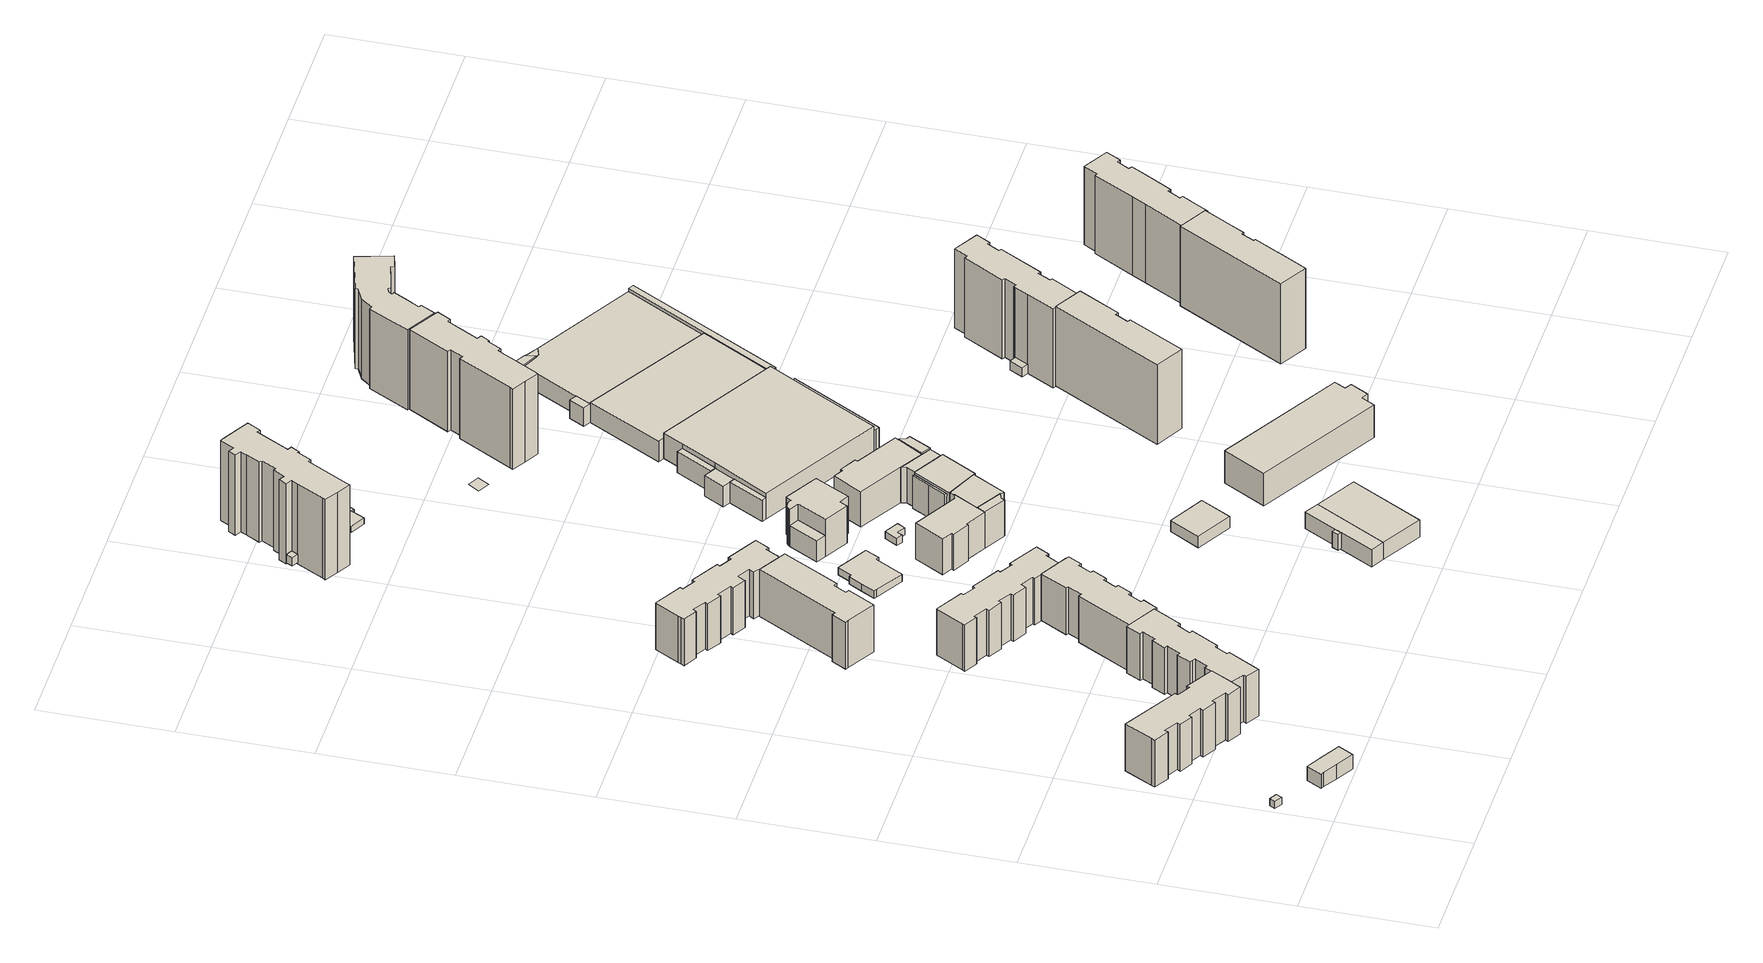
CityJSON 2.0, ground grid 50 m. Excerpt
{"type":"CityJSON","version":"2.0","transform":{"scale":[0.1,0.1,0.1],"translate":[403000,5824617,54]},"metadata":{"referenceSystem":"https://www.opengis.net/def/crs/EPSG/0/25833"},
"CityObjects":{
"building1":{"type":"Building","attributes":{"Gemeindeschluessel":"11000010","BezugspunktDach":"2200","function":"51009_1610","measuredHeight":3.12,"storeysAboveGround":0},"address":[{"country":"Germany","locality":"Berlin"}],"geometry":[{"type":"Solid","lod":"1","boundaries":[[[[0,1,2,3]],[[4,5,6,7]],[[4,7,3,2]],[[5,4,2,1]],[[6,5,1,0]],[[7,6,0,3]]]]}]},
"building2":{"type":"Building","attributes":{"Gemeindeschluessel":"11000010","BezugspunktDach":"2200","function":"31001_3212","measuredHeight":7.74,"storeysAboveGround":1},"address":[{"country":"Germany","locality":"Berlin","thoroughfareNumber":"50","thoroughfareName":"Wittenberger Straße"}],"geometry":[{"type":"Solid","lod":"1","boundaries":[[[[8,9,10,11,12,13,14,15]],[[16,17,18,19,20,21,22,23]],[[16,23,15,14]],[[17,16,14,13]],[[18,17,13,12]],[[19,18,12,11]],[[20,19,11,10]],[[21,20,10,9]],[[22,21,9,8]],[[23,22,8,15]]]]}]},
"building3":{"type":"Building","attributes":{"Gemeindeschluessel":"11000010","BezugspunktDach":"2200","function":"31001_1010","measuredHeight":20.19,"storeysAboveGround":6},"address":[{"country":"Germany","locality":"Berlin","thoroughfareNumber":"49, 51, 53","thoroughfareName":"Wittenberger Straße"}],"geometry":[{"type":"Solid","lod":"1","boundaries":[[[[24,25,26,27,28,29,30,31,32,33,34,35,36,37,38,39,40,41,42,43,44,45,46]],[[47,48,49,50,51,52,53,54,55,56,57,58,59,60,61,62,63,64,65,66,67,68,69]],[[47,69,46,45]],[[48,47,45,44]],[[49,48,44,43]],[[50,49,43,42]],[[51,50,42,41]],[[52,51,41,40]],[[53,52,40,39]],[[54,53,39,38]],[[55,54,38,37]],[[56,55,37,36]],[[57,56,36,35]],[[58,57,35,34]],[[59,58,34,33]],[[60,59,33,32]],[[61,60,32,31]],[[62,61,31,30]],[[63,62,30,29]],[[64,63,29,28]],[[65,64,28,27]],[[66,65,27,26]],[[67,66,26,25]],[[68,67,25,24]],[[69,68,24,46]]]]}]},
"building4":{"type":"Building","attributes":{"Gemeindeschluessel":"11000010","BezugspunktDach":"2200","function":"31001_1010","measuredHeight":20.22,"storeysAboveGround":6},"address":[{"country":"Germany","locality":"Berlin","thoroughfareNumber":"55, 57, 59","thoroughfareName":"Wittenberger Straße"}],"geometry":[{"type":"Solid","lod":"1","boundaries":[[[[70,71,72,73,74,75,76,77,78,79,80,81,82,83,84,85,86,87,88,89,90,91,92,93,94,95,96,97,98,99]],[[100,101,102,103,104,105,106,107,108,109,110,111,112,113,114,115,116,117,118,119,120,121,122,123,124,125,126,127,128,129]],[[100,129,99,98]],[[101,100,98,97]],[[102,101,97,96]],[[103,102,96,95]],[[104,103,95,94]],[[105,104,94,93]],[[106,105,93,92]],[[107,106,92,91]],[[108,107,91,90]],[[109,108,90,89]],[[110,109,89,88]],[[111,110,88,87]],[[112,111,87,86]],[[113,112,86,85]],[[114,113,85,84]],[[115,114,84,83]],[[116,115,83,82]],[[117,116,82,81]],[[118,117,81,80]],[[119,118,80,79]],[[120,119,79,78]],[[121,120,78,77]],[[122,121,77,76]],[[123,122,76,75]],[[124,123,75,74]],[[125,124,74,73]],[[126,125,73,72]],[[127,126,72,71]],[[128,127,71,70]],[[129,128,70,99]]]]}]},
"building5":{"type":"Building","attributes":{"Gemeindeschluessel":"11000010","BezugspunktDach":"2200","function":"31001_1010","measuredHeight":20.12,"storeysAboveGround":6},"address":[{"country":"Germany","locality":"Berlin","thoroughfareNumber":"61, 63, 65","thoroughfareName":"Wittenberger Straße"}],"geometry":[{"type":"Solid","lod":"1","boundaries":[[[[130,131,132,133,134,135,136,137,138,139,140,141,142,143,144,145,146,147,148,149,150,151,152]],[[153,154,155,156,157,158,159,160,161,162,163,164,165,166,167,168,169,170,171,172,173,174,175]],[[153,175,152,151]],[[154,153,151,150]],[[155,154,150,149]],[[156,155,149,148]],[[157,156,148,147]],[[158,157,147,146]],[[159,158,146,145]],[[160,159,145,144]],[[161,160,144,143]],[[162,161,143,142]],[[163,162,142,141]],[[164,163,141,140]],[[165,164,140,139]],[[166,165,139,138]],[[167,166,138,137]],[[168,167,137,136]],[[169,168,136,135]],[[170,169,135,134]],[[171,170,134,133]],[[172,171,133,132]],[[173,172,132,131]],[[174,173,131,130]],[[175,174,130,152]]]]}]},
"building6":{"type":"Building","attributes":{"Gemeindeschluessel":"11000010","BezugspunktDach":"2200","function":"31001_1010","measuredHeight":20,"storeysAboveGround":6},"address":[{"country":"Germany","locality":"Berlin","thoroughfareNumber":"67, 69, 71","thoroughfareName":"Wittenberger Straße"}],"geometry":[{"type":"Solid","lod":"1","boundaries":[[[[176,177,178,179,180,181,182,183,184,185,186,187,188,189,190,191,192,193,194,195,196,197,198,199,200,201,202,203,204,205]],[[206,207,208,209,210,211,212,213,214,215,216,217,218,219,220,221,222,223,224,225,226,227,228,229,230,231,232,233,234,235]],[[206,235,205,204]],[[207,206,204,203]],[[208,207,203,202]],[[209,208,202,201]],[[210,209,201,200]],[[211,210,200,199]],[[212,211,199,198]],[[213,212,198,197]],[[214,213,197,196]],[[215,214,196,195]],[[216,215,195,194]],[[217,216,194,193]],[[218,217,193,192]],[[219,218,192,191]],[[220,219,191,190]],[[221,220,190,189]],[[222,221,189,188]],[[223,222,188,187]],[[224,223,187,186]],[[225,224,186,185]],[[226,225,185,184]],[[227,226,184,183]],[[228,227,183,182]],[[229,228,182,181]],[[230,229,181,180]],[[231,230,180,179]],[[232,231,179,178]],[[233,232,178,177]],[[234,233,177,176]],[[235,234,176,205]]]]}]},
"building7":{"type":"Building","attributes":{"Gemeindeschluessel":"11000010","BezugspunktDach":"2200","function":"31001_1010","measuredHeight":20.28,"storeysAboveGround":6},"address":[{"country":"Germany","locality":"Berlin","thoroughfareNumber":"73, 75, 77","thoroughfareName":"Wittenberger Straße"}],"geometry":[{"type":"Solid","lod":"1","boundaries":[[[[236,237,238,239,240,241,242,243,244,245,246,247]],[[248,249,250,251,252,253,254,255,256,257,258,259]],[[248,259,247,246]],[[249,248,246,245]],[[250,249,245,244]],[[251,250,244,243]],[[252,251,243,242]],[[253,252,242,241]],[[254,253,241,240]],[[255,254,240,239]],[[256,255,239,238]],[[257,256,238,237]],[[258,257,237,236]],[[259,258,236,247]]]]}]},
"building8":{"type":"Building","attributes":{"Gemeindeschluessel":"11000010","BezugspunktDach":"2200","function":"31001_1010","measuredHeight":20.26,"storeysAboveGround":6},"address":[{"country":"Germany","locality":"Berlin","thoroughfareNumber":"20, 22, 24","thoroughfareName":"Niemegker Straße"}],"geometry":[{"type":"Solid","lod":"1","boundaries":[[[[260,261,262,263,264,265,266,267,268,269,270,271,272,273,274,275,276,277,278,279,280,281,282,283,284,285,286,287,288,289,290]],[[291,292,293,294,295,296,297,298,299,300,301,302,303,304,305,306,307,308,309,310,311,312,313,314,315,316,317,318,319,320,321]],[[291,321,290,289]],[[292,291,289,288]],[[293,292,288,287]],[[294,293,287,286]],[[295,294,286,285]],[[296,295,285,284]],[[297,296,284,283]],[[298,297,283,282]],[[299,298,282,281]],[[300,299,281,280]],[[301,300,280,279]],[[302,301,279,278]],[[303,302,278,277]],[[304,303,277,276]],[[305,304,276,275]],[[306,305,275,274]],[[307,306,274,273]],[[308,307,273,272]],[[309,308,272,271]],[[310,309,271,270]],[[311,310,270,269]],[[312,311,269,268]],[[313,312,268,267]],[[314,313,267,266]],[[315,314,266,265]],[[316,315,265,264]],[[317,316,264,263]],[[318,317,263,262]],[[319,318,262,261]],[[320,319,261,260]],[[321,320,260,290]]]]}]},
"building9":{"type":"Building","attributes":{"Gemeindeschluessel":"11000010","BezugspunktDach":"2200","function":"31001_2010","measuredHeight":3.17,"storeysAboveGround":2},"address":[{"country":"Germany","locality":"Berlin","thoroughfareNumber":"76","thoroughfareName":"Wittenberger Straße"}],"geometry":[{"type":"Solid","lod":"1","boundaries":[[[[322,323,324,325,326,327,328,329,330,331,332]],[[333,334,335,336,337,338,339,340,341,342,343]],[[333,343,332,331]],[[334,333,331,330]],[[335,334,330,329]],[[336,335,329,328]],[[337,336,328,327]],[[338,337,327,326]],[[339,338,326,325]],[[340,339,325,324]],[[341,340,324,323]],[[342,341,323,322]],[[343,342,322,332]]]]}]},
"building10":{"type":"Building","attributes":{"Gemeindeschluessel":"11000010","BezugspunktDach":"2200","function":"51009_1610","measuredHeight":3.52,"storeysAboveGround":0},"address":[{"country":"Germany","locality":"Berlin"}],"geometry":[{"type":"Solid","lod":"1","boundaries":[[[[344,345,346,347]],[[348,349,350,351]],[[348,351,347,346]],[[349,348,346,345]],[[350,349,345,344]],[[351,350,344,347]]]]}]},
"building11":{"type":"Building","attributes":{"Gemeindeschluessel":"11000010","function":"31001_3211"},"address":[{"country":"Germany","locality":"Berlin","thoroughfareNumber":"28A","thoroughfareName":"Borkheider Straße"}],"children":["building11-1","building11-2","building11-3"]},
"building11-1":{"type":"BuildingPart","attributes":{"BezugspunktDach":"2200","measuredHeight":7.27,"storeysAboveGround":2},"parents":["building11"],"geometry":[{"type":"MultiSurface","lod":"1","boundaries":[[[352,353,354,355,356,357]],[[358,359,360,361,362,363]],[[358,363,357,356]],[[359,358,364,365,366,355,356,355]],[[360,359,355,354]],[[361,360,354,353]],[[363,362,352,357]],[[356,355,366,365,364]],[[362,361,353,352]]]}]},
"building11-2":{"type":"BuildingPart","attributes":{"BezugspunktDach":"2200","measuredHeight":7.34,"storeysAboveGround":2},"parents":["building11"],"geometry":[{"type":"Solid","lod":"1","boundaries":[[[[367,368,353,352]],[[361,369,370,362]],[[361,362,361,353]],[[369,361,353,368]],[[370,369,368,367]],[[362,370,367,352]],[[352,353,361,362]]]]}]},
"building11-3":{"type":"BuildingPart","attributes":{"BezugspunktDach":"2200","measuredHeight":6.87,"storeysAboveGround":2},"parents":["building11"],"geometry":[{"type":"MultiSurface","lod":"1","boundaries":[[[356,355,371,372]],[[373,366,365,374]],[[373,374,372,371]],[[366,373,371,355]],[[374,365,356,372]],[[365,366,375,355,356,376]]]}]},
"building12":{"type":"Building","attributes":{"Gemeindeschluessel":"11000010","BezugspunktDach":"2200","function":"51009_1610","measuredHeight":3.12,"storeysAboveGround":0},"address":[{"country":"Germany","locality":"Berlin"}],"geometry":[{"type":"Solid","lod":"1","boundaries":[[[[377,378,379,380,381,382]],[[383,384,385,386,387,388]],[[383,388,382,381]],[[384,383,381,380]],[[385,384,380,379]],[[386,385,379,378]],[[387,386,378,377]],[[388,387,377,382]]]]}]},
"building13":{"type":"Building","attributes":{"Gemeindeschluessel":"11000010","BezugspunktDach":"2200","function":"31001_1010","measuredHeight":34.59,"storeysAboveGround":11},"address":[{"country":"Germany","locality":"Berlin","thoroughfareNumber":"24, 26","thoroughfareName":"Wörlitzer Straße"}],"geometry":[{"type":"Solid","lod":"1","boundaries":[[[[389,390,391,392,393,394,395,396,397,398,399,400,401,402,403,404,405,406,407,408,409,410,411,412,413,414,415,416,417,418,419]],[[420,421,422,423,424,425,426,427,428,429,430,431,432,433,434,435,436,437,438,439,440,441,442,443,444,445,446,447,448,449,450]],[[420,450,419,418]],[[421,420,418,417]],[[422,421,417,416]],[[423,422,416,415]],[[424,423,415,414]],[[425,424,414,413]],[[426,425,413,412]],[[427,426,412,411]],[[428,427,411,410]],[[429,428,410,409]],[[430,429,409,408]],[[431,430,408,407]],[[432,431,407,406]],[[433,432,406,405]],[[434,433,405,404]],[[435,434,404,403]],[[436,435,403,402]],[[437,436,402,401]],[[438,437,401,400]],[[439,438,400,399]],[[440,439,399,398]],[[441,440,398,397]],[[442,441,397,396]],[[443,442,396,395]],[[444,443,395,394]],[[445,444,394,393]],[[446,445,393,392]],[[447,446,392,391]],[[448,447,391,390]],[[449,448,390,389]],[[450,449,389,419]]]]}]},
"building14":{"type":"Building","attributes":{"Gemeindeschluessel":"11000010","BezugspunktDach":"2200","function":"31001_2523","measuredHeight":4.92,"storeysAboveGround":1},"address":[{"country":"Germany","locality":"Berlin","thoroughfareNumber":"24","thoroughfareName":"Borkheider Straße"}],"geometry":[{"type":"Solid","lod":"1","boundaries":[[[[451,452,453,454]],[[455,456,457,458]],[[455,458,454,453]],[[456,455,453,452]],[[457,456,452,451]],[[458,457,451,454]]]]}]},
"building15":{"type":"Building","attributes":{"name":"Jug.-Club","Gemeindeschluessel":"11000010","function":"31001_3061"},"address":[{"country":"Germany","locality":"Berlin","thoroughfareNumber":"78","thoroughfareName":"Wittenberger Straße"}],"children":["building15-1","building15-2"]},
"building15-1":{"type":"BuildingPart","attributes":{"BezugspunktDach":"2200","measuredHeight":15.96,"storeysAboveGround":4},"parents":["building15"],"geometry":[{"type":"MultiSurface","lod":"1","boundaries":[[[459,460,461,462,463,464,465,466,467,468,469,470,471,472,473,474,475,476,477]],[[478,479,480,481,482,483,484,485,486,487,488,489,490,491,492,493,494,495,496]],[[497,498,499,496,477,476]],[[479,500,498,478,476,475]],[[480,479,475,474]],[[481,480,474,473]],[[482,481,473,472]],[[483,482,472,471]],[[484,483,471,470]],[[485,484,470,469]],[[486,485,469,468]],[[487,486,468,467]],[[488,487,467,466]],[[489,488,466,465]],[[490,489,465,464]],[[491,490,464,463]],[[492,491,463,462]],[[493,492,462,461]],[[494,493,461,460]],[[495,494,460,459]],[[496,495,459,477]],[[478,496,499,498,497]],[[478,498,500,479]]]}]},
"building15-2":{"type":"BuildingPart","attributes":{"BezugspunktDach":"2200","measuredHeight":9.1,"storeysAboveGround":4},"parents":["building15"],"geometry":[{"type":"Solid","lod":"1","boundaries":[[[[499,498,500,501]],[[479,478,496,502]],[[479,502,501,500]],[[479,500,479,478]],[[496,478,496,499]],[[502,496,499,501]],[[478,479,500,498]],[[498,499,496,478]]]]}]},
"building16":{"type":"Building","attributes":{"Gemeindeschluessel":"11000010","function":"31001_1010"},"address":[{"country":"Germany","locality":"Berlin","thoroughfareNumber":"66, 68, 70, 72, 74","thoroughfareName":"Wittenberger Straße"}],"children":["building16-1","building16-2","building16-3","building16-4","building16-5","building16-6","building16-7","building16-8"]},
"building16-1":{"type":"BuildingPart","attributes":{"BezugspunktDach":"2200","measuredHeight":15.26,"storeysAboveGround":5},"parents":["building16"],"geometry":[{"type":"Solid","lod":"1","boundaries":[[[[503,504,505,506,507,508,509,510,511,512]],[[513,514,515,516,517,518,519,520,521,522]],[[513,522,512,511]],[[514,513,511,510]],[[515,514,510,509]],[[516,515,509,508]],[[517,516,508,507]],[[518,517,507,506]],[[519,518,506,505]],[[521,503,504,503]],[[522,521,503,512]],[[520,519,505,504]],[[504,503,521,520]]]]}]},
"building16-2":{"type":"BuildingPart","attributes":{"BezugspunktDach":"2200","measuredHeight":15.74,"storeysAboveGround":5},"parents":["building16"],"geometry":[{"type":"MultiSurface","lod":"1","boundaries":[[[523,524,525,526,527]],[[519,528,529,530,520]],[[519,505,504,527,526]],[[528,519,526,525]],[[529,528,525,524]],[[530,529,524,523]],[[520,530,523,527],[520,504,531,530]],[[520,504,505,519]],[[504,520,530,531]]]}]},
"building16-3":{"type":"BuildingPart","attributes":{"BezugspunktDach":"2200","measuredHeight":15.56,"storeysAboveGround":5},"parents":["building16"],"geometry":[{"type":"MultiSurface","lod":"1","boundaries":[[[532,533,534,535,536,537,538,539,540]],[[541,542,543,544,545,546,547,548,549]],[[541,549,540,539]],[[542,541,539,538]],[[543,542,538,537]],[[550,551,537,552,553]],[[545,544,536,535]],[[546,545,535,534]],[[547,546,534,533]],[[548,547,533,532]],[[549,548,532,540]],[[543,551,550,553]],[[553,552,536,544]]]}]},
"building16-4":{"type":"BuildingPart","attributes":{"BezugspunktDach":"2200","measuredHeight":15.26,"storeysAboveGround":5},"parents":["building16"],"geometry":[{"type":"MultiSurface","lod":"1","boundaries":[[[554,555,556,557,551,550]],[[543,558,559,560,561,553]],[[558,543,551,557]],[[559,562,563,557,556]],[[560,559,556,555]],[[561,560,555,554]],[[543,553,550,551]],[[558,563,562,559]],[[553,561,554,550,564]]]}]},
"building16-5":{"type":"BuildingPart","attributes":{"BezugspunktDach":"2200","measuredHeight":15.65,"storeysAboveGround":5},"parents":["building16"],"geometry":[{"type":"MultiSurface","lod":"1","boundaries":[[[565,566,567,568,569]],[[553,561,570,571,544]],[[552,536,569,568]],[[561,554,550,568,567]],[[570,561,567,566]],[[571,570,566,565]],[[544,571,565,569]],[[550,553,544,536,552]],[[553,550,554,561]]]}]},
"building16-6":{"type":"BuildingPart","attributes":{"BezugspunktDach":"2200","measuredHeight":15.16,"storeysAboveGround":5},"parents":["building16"],"geometry":[{"type":"MultiSurface","lod":"1","boundaries":[[[562,572,573,574,575,563]],[[576,577,578,579,559,558]],[[580,581,582,583,558,563,575]],[[578,577,574,573]],[[579,578,573,572]],[[559,579,572,562]],[[576,584,581,580]],[[583,582,581,584]],[[577,576,575,574]],[[559,562,563,558]]]}]},
"building16-7":{"type":"BuildingPart","attributes":{"BezugspunktDach":"2200","measuredHeight":17.33,"storeysAboveGround":5},"parents":["building16"],"geometry":[{"type":"MultiSurface","lod":"1","boundaries":[[[582,581,580,585,586,587]],[[588,589,576,584,583,590]],[[588,590,587,586]],[[589,588,586,585]],[[576,589,585,580]],[[590,583,582,587]],[[584,576,591,580,581]],[[583,584,581,582]]]}]},
"building16-8":{"type":"BuildingPart","attributes":{"BezugspunktDach":"2200","measuredHeight":15.2,"storeysAboveGround":5},"parents":["building16"],"geometry":[{"type":"MultiSurface","lod":"1","boundaries":[[[592,531,503,593,594]],[[595,521,530,577,576]],[[595,576,594,593]],[[521,595,593,503]],[[577,530,531,592]],[[575,574,577,592,594]],[[503,504,520,521,596]],[[530,597,520,504,531]],[[576,577,574,575]]]}]},
"building17":{"type":"Building","attributes":{"Gemeindeschluessel":"11000010","BezugspunktDach":"2200","function":"31001_3062","measuredHeight":2.61,"storeysAboveGround":1},"address":[{"country":"Germany","locality":"Berlin","thoroughfareNumber":"24A","thoroughfareName":"Wörlitzer Straße"}],"geometry":[{"type":"Solid","lod":"1","boundaries":[[[[598,599,600,601,602,603]],[[604,605,606,607,608,609]],[[604,609,603,602]],[[605,604,602,601]],[[606,605,601,600]],[[607,606,600,599]],[[608,607,599,598]],[[609,608,598,603]]]]}]},
"building18":{"type":"Building","attributes":{"Gemeindeschluessel":"11000010","BezugspunktDach":"2200","function":"31001_2523","measuredHeight":0.024,"storeysAboveGround":1},"address":[{"country":"Germany","locality":"Berlin","thoroughfareNumber":"79 (1)","thoroughfareName":"Wittenberger Straße"}],"geometry":[{"type":"MultiSurface","lod":"1","boundaries":[[[610,611,612,613]]]}]},
"building19":{"type":"Building","attributes":{"Gemeindeschluessel":"11000010","BezugspunktDach":"2200","function":"31001_3021","measuredHeight":14.08,"storeysAboveGround":4},"address":[{"country":"Germany","locality":"Berlin","thoroughfareNumber":"28","thoroughfareName":"Borkheider Straße"}],"geometry":[{"type":"Solid","lod":"1","boundaries":[[[[614,615,616,617,618,619,620,621]],[[622,623,624,625,626,627,628,629]],[[622,629,621,620]],[[623,622,620,619]],[[624,623,619,618]],[[625,624,618,617]],[[626,625,617,616]],[[627,626,616,615]],[[628,627,615,614]],[[629,628,614,621]]]]}]},
"building20":{"type":"Building","attributes":{"Gemeindeschluessel":"11000010","BezugspunktDach":"2200","function":"51009_1610","measuredHeight":3.88,"storeysAboveGround":0},"address":[{"country":"Germany","locality":"Berlin"}],"geometry":[{"type":"Solid","lod":"1","boundaries":[[[[630,631,632,633]],[[634,635,636,637]],[[634,637,633,632]],[[635,634,632,631]],[[636,635,631,630]],[[637,636,630,633]]]]}]},
"building21":{"type":"Building","attributes":{"Gemeindeschluessel":"11000010","BezugspunktDach":"2200","function":"31001_1010","measuredHeight":34.55,"storeysAboveGround":11},"address":[{"country":"Germany","locality":"Berlin","thoroughfareNumber":"79, 81","thoroughfareName":"Wittenberger Straße"}],"geometry":[{"type":"Solid","lod":"1","boundaries":[[[[638,639,640,641,642,643,644,645,646,647,648,649,650,651,652,653,654,655,656,657,658,659,660,661,662]],[[663,664,665,666,667,668,669,670,671,672,673,674,675,676,677,678,679,680,681,682,683,684,685,686,687]],[[663,687,662,661]],[[664,663,661,660]],[[665,664,660,659]],[[666,665,659,658]],[[667,666,658,657]],[[668,667,657,656]],[[669,668,656,655]],[[670,669,655,654]],[[671,670,654,653]],[[672,671,653,652]],[[673,672,652,651]],[[674,673,651,650]],[[675,674,650,649]],[[676,675,649,648]],[[677,676,648,647]],[[678,677,647,646]],[[679,678,646,645]],[[680,679,645,644]],[[681,680,644,643]],[[682,681,643,642]],[[683,682,642,641]],[[684,683,641,640]],[[685,684,640,639]],[[686,685,639,638]],[[687,686,638,662]]]]}]},
"building22":{"type":"Building","attributes":{"Gemeindeschluessel":"11000010","BezugspunktDach":"2200","function":"31001_1010","measuredHeight":34.26,"storeysAboveGround":11},"address":[{"country":"Germany","locality":"Berlin","thoroughfareNumber":"21, 23","thoroughfareName":"Borkheider Straße"}],"geometry":[{"type":"Solid","lod":"1","boundaries":[[[[688,689,690,691,692,693,694,695,696]],[[697,698,699,700,701,702,703,704,705]],[[697,705,696,695]],[[698,697,695,694]],[[699,698,694,693]],[[700,699,693,692]],[[701,700,692,691]],[[702,701,691,690]],[[703,702,690,689]],[[704,703,689,688]],[[705,704,688,696]]]]}]},
"building23":{"type":"Building","attributes":{"Gemeindeschluessel":"11000010","function":"31001_2052"},"address":[{"country":"Germany","locality":"Berlin","thoroughfareNumber":"80","thoroughfareName":"Wittenberger Straße"}],"children":["building23-1","building23-2","building23-3","building23-4","building23-5","building23-6","building23-7","building23-8","building23-9","building23-10","building23-11"]},
"building23-1":{"type":"BuildingPart","attributes":{"BezugspunktDach":"2200","measuredHeight":13.24,"storeysAboveGround":2},"parents":["building23"],"geometry":[{"type":"MultiSurface","lod":"1","boundaries":[[[706,707,708,709,710,711,712,713,714]],[[715,716,717,718,719,720,721,722,723]],[[724,725,726,727,728,729,723,714,713]],[[730,724,715,713,712]],[[717,716,712,711]],[[731,732,711,710]],[[719,718,710,709]],[[720,719,709,708]],[[733,734,720,708,707]],[[735,733,707,706]],[[723,722,706,714]],[[736,727,726,737,738]],[[715,737,726,725,724]],[[736,723,729,728,727]],[[716,715,724,730]],[[739,718,717,732,731]],[[721,720,734,733]],[[722,721,733,735]]]}]},
"building23-2":{"type":"BuildingPart","attributes":{"BezugspunktDach":"2200","measuredHeight":8.26,"storeysAboveGround":2},"parents":["building23"],"geometry":[{"type":"MultiSurface","lod":"1","boundaries":[[[740,741,742,743,744,745]],[[746,747,748,749,750,751]],[[746,751,745,744]],[[747,746,744,743]],[[748,747,743,742]],[[749,748,742,741]],[[750,749,741,740]],[[752,753,754,755,756,740,745]],[[756,755,754,750]],[[751,754,753,752]]]}]},
"building23-3":{"type":"BuildingPart","attributes":{"BezugspunktDach":"2200","measuredHeight":7.97,"storeysAboveGround":2},"parents":["building23"],"geometry":[{"type":"MultiSurface","lod":"1","boundaries":[[[757,758,759,760]],[[761,762,763,764]],[[761,764,760,759]],[[762,761,759,758]],[[765,766,762,758,757]],[[764,763,757,760]],[[763,762,766,765]]]}]},
"building23-4":{"type":"BuildingPart","attributes":{"BezugspunktDach":"2200","measuredHeight":8.64,"storeysAboveGround":2},"parents":["building23"],"geometry":[{"type":"MultiSurface","lod":"1","boundaries":[[[732,731,767,768,769]],[[763,770,718,717,771]],[[763,771,769,768]],[[770,772,765,768,767]],[[771,717,732,769]],[[763,765,772,770]],[[718,773,770,767,731]],[[717,718,731,732,774]]]}]},
"building23-5":{"type":"BuildingPart","attributes":{"BezugspunktDach":"2200","measuredHeight":9.11,"storeysAboveGround":2},"parents":["building23"],"geometry":[{"type":"MultiSurface","lod":"1","boundaries":[[[775,776,777,778]],[[779,780,781,719]],[[782,772,770,783,719,778,777],[767,731,718,770]],[[780,779,777,776]],[[781,780,776,775]],[[719,781,775,778]],[[767,770,718,731]],[[779,783,770,772,782]]]}]},
"building23-6":{"type":"BuildingPart","attributes":{"BezugspunktDach":"2200","measuredHeight":7.83,"storeysAboveGround":2},"parents":["building23"],"geometry":[{"type":"MultiSurface","lod":"1","boundaries":[[[772,782,784,785,786,756,755,787,766,765]],[[762,788,754,750,789,790,791,779,770,763]],[[788,762,766,787]],[[790,789,786,785]],[[791,790,785,784]],[[779,791,784,782]],[[792,762,763,765,766]],[[754,788,787,755]],[[793,750,754,755,756]],[[770,779,782,772]],[[763,770,772,765]]]}]},
"building23-7":{"type":"BuildingPart","attributes":{"BezugspunktDach":"2200","measuredHeight":8.9,"storeysAboveGround":2},"parents":["building23"],"geometry":[{"type":"MultiSurface","lod":"1","boundaries":[[[794,727,726,795,796,797]],[[798,799,737,736,800,801]],[[798,801,797,796]],[[799,798,796,795]],[[801,800,794,797]],[[737,799,802,795,726,803]],[[736,737,726,727]],[[736,727,794,800]]]}]},
"building23-8":{"type":"BuildingPart","attributes":{"BezugspunktDach":"2200","measuredHeight":9.12,"storeysAboveGround":2},"parents":["building23"],"geometry":[{"type":"MultiSurface","lod":"1","boundaries":[[[725,730,804,805]],[[806,716,737,799]],[[806,799,805,804]],[[716,806,804,730]],[[795,726,725,805]],[[737,715,724,725]],[[716,730,724,715]],[[799,737,726,795]]]}]},
"building23-9":{"type":"BuildingPart","attributes":{"BezugspunktDach":"2200","measuredHeight":7.9,"storeysAboveGround":2},"parents":["building23"],"geometry":[{"type":"MultiSurface","lod":"1","boundaries":[[[807,753,752,808]],[[751,754,788,809]],[[751,809,808,752]],[[788,787,755,753,807]],[[809,788,807,808]],[[755,787,788,754]]]}]},
"building23-10":{"type":"BuildingPart","attributes":{"BezugspunktDach":"2200","measuredHeight":9.43,"storeysAboveGround":2},"parents":["building23"],"geometry":[{"type":"MultiSurface","lod":"1","boundaries":[[[810,811,812,813,734,735]],[[720,814,815,816,817,722]],[[722,721,818]],[[814,720,734,813]],[[815,814,813,812]],[[816,815,812,811]],[[817,816,811,810]],[[722,817,810,735]],[[720,818,721,733,734]],[[735,733,721,722]]]}]},
"building23-11":{"type":"BuildingPart","attributes":{"BezugspunktDach":"2200","measuredHeight":9.13,"storeysAboveGround":2},"parents":["building23"],"geometry":[{"type":"MultiSurface","lod":"1","boundaries":[[[729,728,819,820]],[[800,736,723,821]],[[800,821,820,819]],[[736,727,794,819,728]],[[821,723,729,820]],[[794,727,736,800]],[[723,736,727,728,729]]]}]},
"building24":{"type":"Building","attributes":{"Gemeindeschluessel":"11000010","BezugspunktDach":"2200","function":"51009_1610","measuredHeight":3.66,"storeysAboveGround":0},"address":[{"country":"Germany","locality":"Berlin"}],"geometry":[{"type":"Solid","lod":"1","boundaries":[[[[822,823,824,825]],[[826,827,828,829]],[[826,829,825,824]],[[827,826,824,823]],[[828,827,823,822]],[[829,828,822,825]]]]}]},
"building25":{"type":"Building","attributes":{"Gemeindeschluessel":"11000010","BezugspunktDach":"2200","function":"51009_1610","measuredHeight":11.75,"storeysAboveGround":0},"address":[{"country":"Germany","locality":"Berlin"}],"geometry":[{"type":"Solid","lod":"1","boundaries":[[[[830,831,832,833]],[[834,835,836,837]],[[834,837,833,832]],[[835,834,832,831]],[[836,835,831,830]],[[837,836,830,833]]]]}]},
"building26":{"type":"Building","attributes":{"Gemeindeschluessel":"11000010","BezugspunktDach":"2200","function":"31001_2523","measuredHeight":3.94,"storeysAboveGround":1},"address":[{"country":"Germany","locality":"Berlin","thoroughfareNumber":"17 (1)","thoroughfareName":"Borkheider Straße"}],"geometry":[{"type":"Solid","lod":"1","boundaries":[[[[838,839,840,841]],[[842,843,844,845]],[[842,845,841,840]],[[843,842,840,839]],[[844,843,839,838]],[[845,844,838,841]]]]}]},
"building27":{"type":"Building","attributes":{"Gemeindeschluessel":"11000010","BezugspunktDach":"2200","function":"31001_1010","measuredHeight":34.49,"storeysAboveGround":11},"address":[{"country":"Germany","locality":"Berlin","thoroughfareNumber":"83, 85","thoroughfareName":"Wittenberger Straße"}],"geometry":[{"type":"Solid","lod":"1","boundaries":[[[[846,847,848,849,850,851,852,853,854,855,856,857,858,859,860,861,862,863,864,865,866,867,868,869,870]],[[871,872,873,874,875,876,877,878,879,880,881,882,883,884,885,886,887,888,889,890,891,892,893,894,895]],[[871,895,870,869]],[[872,871,869,868]],[[873,872,868,867]],[[874,873,867,866]],[[875,874,866,865]],[[876,875,865,864]],[[877,876,864,863]],[[878,877,863,862]],[[879,878,862,861]],[[880,879,861,860]],[[881,880,860,859]],[[882,881,859,858]],[[883,882,858,857]],[[884,883,857,856]],[[885,884,856,855]],[[886,885,855,854]],[[887,886,854,853]],[[888,887,853,852]],[[889,888,852,851]],[[890,889,851,850]],[[891,890,850,849]],[[892,891,849,848]],[[893,892,848,847]],[[894,893,847,846]],[[895,894,846,870]]]]}]},
"building28":{"type":"Building","attributes":{"Gemeindeschluessel":"11000010","BezugspunktDach":"2200","function":"51009_1610","measuredHeight":5.69,"storeysAboveGround":0},"address":[{"country":"Germany","locality":"Berlin"}],"geometry":[{"type":"Solid","lod":"1","boundaries":[[[[896,897,898,899,900,901]],[[902,903,904,905,906,907]],[[902,907,901,900]],[[903,902,900,899]],[[904,903,899,898]],[[905,904,898,897]],[[906,905,897,896]],[[907,906,896,901]]]]}]},
"building29":{"type":"Building","attributes":{"Gemeindeschluessel":"11000010","BezugspunktDach":"2200","function":"31001_1010","measuredHeight":34.15,"storeysAboveGround":11},"address":[{"country":"Germany","locality":"Berlin","thoroughfareNumber":"17, 19","thoroughfareName":"Borkheider Straße"}],"geometry":[{"type":"Solid","lod":"1","boundaries":[[[[908,909,910,911,912,913,914,915,916,917,918,919,920,921,922,923,924,925,926,927,928]],[[844,843,929,930,931,932,933,934,935,936,937,938,939,940,941,942,943,944,945,946,947]],[[844,947,928,927]],[[843,844,927,926]],[[929,843,926,925]],[[930,929,925,924]],[[931,930,924,923]],[[932,931,923,922]],[[933,932,922,921]],[[934,933,921,920]],[[935,934,920,919]],[[936,935,919,918]],[[937,936,918,917]],[[938,937,917,916]],[[939,938,916,915]],[[940,939,915,914]],[[941,940,914,913]],[[942,941,913,912]],[[943,942,912,911]],[[944,943,911,910]],[[945,944,910,909]],[[946,945,909,908]],[[947,946,908,928]]]]}]},
"building30":{"type":"Building","attributes":{"Gemeindeschluessel":"11000010","BezugspunktDach":"2200","function":"51009_1610","measuredHeight":4.02,"storeysAboveGround":0},"address":[{"country":"Germany","locality":"Berlin"}],"geometry":[{"type":"Solid","lod":"1","boundaries":[[[[948,949,950,951]],[[952,953,954,955]],[[952,955,951,950]],[[953,952,950,949]],[[954,953,949,948]],[[955,954,948,951]]]]}]},
"building31":{"type":"Building","attributes":{"Gemeindeschluessel":"11000010","function":"31001_1010"},"address":[{"country":"Germany","locality":"Berlin","thoroughfareNumber":"25, 27","thoroughfareName":"Borkheider Straße"}],"children":["building31-1","building31-2","building31-3"]},
"building31-1":{"type":"BuildingPart","attributes":{"BezugspunktDach":"2200","measuredHeight":34.54,"storeysAboveGround":11},"parents":["building31"],"geometry":[{"type":"MultiSurface","lod":"1","boundaries":[[[956,957,958,959,960,961,962,963,964,965,966,967,968]],[[969,970,971,972,973,974,975,976,977,978,979,980,981]],[[969,981,968,967]],[[970,969,967,966]],[[971,970,966,965]],[[972,971,965,964]],[[982,983,964,963]],[[973,972,984,985,986]],[[974,973,963,962]],[[975,974,962,961]],[[976,975,961,960]],[[977,976,960,959]],[[978,977,959,958]],[[979,978,987,988,989,990,958,957]],[[980,979,957,956]],[[981,980,956,968]],[[986,985,984,983,982]],[[990,989,988,987]]]}]},
"building31-2":{"type":"BuildingPart","attributes":{"BezugspunktDach":"2200","measuredHeight":3.97,"storeysAboveGround":11},"parents":["building31"],"geometry":[{"type":"Solid","lod":"1","boundaries":[[[[991,992,990,989]],[[987,993,994,988]],[[993,987,990,992]],[[994,993,992,991]],[[988,994,991,989]],[[988,989,990,987]]]]}]},
"building31-3":{"type":"BuildingPart","attributes":{"BezugspunktDach":"2200","measuredHeight":19.49,"storeysAboveGround":11},"parents":["building31"],"geometry":[{"type":"Solid","lod":"1","boundaries":[[[[995,996,983,982]],[[984,997,998,985]],[[997,984,983,996]],[[998,997,996,995]],[[985,998,995,982]],[[984,985,982,983]]]]}]},
"building32":{"type":"Building","attributes":{"Gemeindeschluessel":"11000010","function":"31001_1010"},"address":[{"country":"Germany","locality":"Berlin","thoroughfareNumber":"29, 31","thoroughfareName":"Borkheider Straße"}],"children":["building32-1","building32-2","building32-3"]},
"building32-1":{"type":"BuildingPart","attributes":{"BezugspunktDach":"2200","measuredHeight":33.73,"storeysAboveGround":11},"parents":["building32"],"geometry":[{"type":"MultiSurface","lod":"1","boundaries":[[[999,1000,1001,1002,1003,1004,1005,1006,1007,1008,1009,1010,1011,1012,1013,1014,1015,1016,1017,1018,1019]],[[1020,1021,1022,1023,1024,1025,1026,1027,1028,1029,1030,1031,1032,1033,1034,1035,1036,1037,1038,1039,1040]],[[1020,1040,1019,1018]],[[1021,1020,1018,1017]],[[1022,1021,1017,1016]],[[1023,1022,1016,1015]],[[1024,1023,1015,1014]],[[1025,1024,1014,1013]],[[1026,1025,1013,1012]],[[1027,1026,1012,1011]],[[1028,1027,1011,1010]],[[1029,1028,1010,1009]],[[1030,1029,1009,1008]],[[1041,1042,1008,1007]],[[1031,1030,1043,1044,1045]],[[1032,1031,1007,1006]],[[1033,1032,1006,1005]],[[1034,1033,1005,1004]],[[1035,1034,1004,1003]],[[1036,1035,1003,1002]],[[1037,1036,1046,1047,1048,1049,1050,1002,1001]],[[1038,1037,1001,1000]],[[1039,1038,1000,999]],[[1040,1039,999,1019]],[[1045,1044,1043,1042,1041]],[[1050,1049,1048,1047,1046]]]}]},
"building32-2":{"type":"BuildingPart","attributes":{"BezugspunktDach":"2200","measuredHeight":3.13,"storeysAboveGround":11},"parents":["building32"],"geometry":[{"type":"Solid","lod":"1","boundaries":[[[[1051,1052,1042,1041]],[[1044,1053,1054,1045]],[[1053,1044,1042,1052]],[[1054,1053,1052,1051]],[[1045,1054,1051,1041]],[[1045,1041,1042,1044]]]]}]},
"building32-3":{"type":"BuildingPart","attributes":{"BezugspunktDach":"2200","measuredHeight":3.13,"storeysAboveGround":11},"parents":["building32"],"geometry":[{"type":"Solid","lod":"1","boundaries":[[[[1055,1056,1050,1049]],[[1047,1057,1058,1048]],[[1057,1047,1050,1056]],[[1058,1057,1056,1055]],[[1048,1058,1055,1049]],[[1047,1048,1049,1050]]]]}]}
},
"vertices":[
[30,194,49],[42,216,49],[14,233,49],[2,212,49],[14,233,18],[42,216,18],[30,194,18],[2,212,18],
[170,80,76],[225,48,76],[294,9,76],[327,68,76],[314,75,76],[258,107,76],[190,145,76],[157,87,76],[190,145,15],[258,107,15],[314,75,15],[327,68,15],[294,9,15],[225,48,15],[170,80,15],[157,87,15],
[75,611,220],[81,624,220],[134,593,220],[127,581,220],[177,553,220],[185,564,220],[233,537,220],[226,525,220],[279,495,220],[286,507,220],[342,475,220],[334,464,220],[387,434,220],[393,446,220],[409,473,220],[453,553,220],[347,614,220],[341,603,220],[290,632,220],[296,643,220],[83,765,220],[24,656,220],[17,644,220],[24,656,18],[83,765,18],[296,643,18],[290,632,18],[341,603,18],[347,614,18],[453,553,18],[409,473,18],[393,446,18],[387,434,18],[334,464,18],[342,475,18],[286,507,18],[279,495,18],[226,525,18],[233,537,18],[185,564,18],[177,553,18],[127,581,18],[134,593,18],[81,624,18],[75,611,18],[17,644,18],
[462,442,217],[455,430,217],[506,399,217],[512,413,217],[574,522,217],[565,527,217],[593,576,217],[602,571,217],[661,676,217],[649,682,217],[678,732,217],[690,726,217],[751,835,217],[644,895,217],[631,901,217],[601,846,217],[613,840,217],[585,789,217],[573,796,217],[544,744,217],[556,738,217],[527,685,217],[516,692,217],[486,638,217],[497,632,217],[508,625,217],[480,576,217],[469,582,217],[453,553,217],[409,473,217],[453,553,15],[469,582,15],[480,576,15],[508,625,15],[497,632,15],[486,638,15],[516,692,15],[527,685,15],[556,738,15],[544,744,15],[573,796,15],[585,789,15],[613,840,15],[601,846,15],[631,901,15],[644,895,15],[751,835,15],[690,726,15],[678,732,15],[649,682,15],[661,676,15],[602,571,15],[593,576,15],[565,527,15],[574,522,15],[512,413,15],[506,399,15],[455,430,15],[462,442,15],[409,473,15],
[751,835,214],[762,828,214],[794,884,214],[783,890,214],[813,943,214],[824,936,214],[854,989,214],[843,996,214],[871,1045,214],[882,1039,214],[913,1094,214],[903,1100,214],[931,1150,214],[942,1144,214],[971,1196,214],[961,1202,214],[931,1219,214],[852,1263,214],[794,1160,214],[803,1154,214],[774,1100,214],[763,1106,214],[644,895,214],[763,1106,13],[774,1100,13],[803,1154,13],[794,1160,13],[852,1263,13],[931,1219,13],[961,1202,13],[971,1196,13],[942,1144,13],[931,1150,13],[903,1100,13],[913,1094,13],[882,1039,13],[871,1045,13],[843,996,13],[854,989,13],[824,936,13],[813,943,13],[783,890,13],[794,884,13],[762,828,13],[751,835,13],[644,895,13],
[558,1418,210],[562,1428,210],[615,1398,210],[610,1387,210],[664,1357,210],[670,1367,210],[720,1338,210],[716,1327,210],[769,1297,210],[775,1307,210],[781,1317,210],[830,1288,210],[825,1279,210],[852,1263,210],[931,1219,210],[963,1275,210],[974,1269,210],[1002,1319,210],[992,1325,210],[888,1385,210],[882,1375,210],[832,1404,210],[838,1413,210],[728,1476,210],[723,1466,210],[674,1495,210],[678,1504,210],[573,1564,210],[512,1456,210],[507,1446,210],[512,1456,10],[573,1564,10],[678,1504,10],[674,1495,10],[723,1466,10],[728,1476,10],[838,1413,10],[832,1404,10],[882,1375,10],[888,1385,10],[992,1325,10],[1002,1319,10],[974,1269,10],[963,1275,10],[931,1219,10],[852,1263,10],[825,1279,10],[830,1288,10],[781,1317,10],[775,1307,10],[769,1297,10],[716,1327,10],[720,1338,10],[670,1367,10],[664,1357,10],[610,1387,10],[615,1398,10],[562,1428,10],[558,1418,10],[507,1446,10],
[423,1840,216],[533,1778,216],[591,1881,216],[578,1889,216],[607,1939,216],[619,1931,216],[740,2148,216],[714,2162,216],[631,2210,216],[454,1895,216],[443,1902,216],[412,1846,216],[443,1902,13],[454,1895,13],[631,2210,13],[714,2162,13],[740,2148,13],[619,1931,13],[607,1939,13],[578,1889,13],[591,1881,13],[533,1778,13],[423,1840,13],[412,1846,13],
[340,2361,219],[347,2372,219],[398,2343,219],[391,2332,219],[446,2301,219],[452,2312,219],[508,2280,219],[501,2270,219],[552,2241,219],[558,2251,219],[570,2271,219],[619,2243,219],[607,2224,219],[631,2210,219],[714,2162,219],[743,2215,219],[754,2209,219],[785,2263,219],[774,2269,219],[666,2330,219],[660,2318,219],[611,2346,219],[618,2357,219],[510,2419,219],[504,2408,219],[452,2437,219],[458,2448,219],[352,2508,219],[299,2413,219],[293,2402,219],[287,2390,219],[293,2402,17],[299,2413,17],[352,2508,17],[458,2448,17],[452,2437,17],[504,2408,17],[510,2419,17],[618,2357,17],[611,2346,17],[660,2318,17],[666,2330,17],[774,2269,17],[785,2263,17],[754,2209,17],[743,2215,17],[714,2162,17],[631,2210,17],[607,2224,17],[619,2243,17],[570,2271,17],[558,2251,17],[552,2241,17],[501,2270,17],[508,2280,17],[452,2312,17],[446,2301,17],[391,2332,17],[398,2343,17],[347,2372,17],[340,2361,17],[287,2390,17],
[845,1847,42],[951,1785,42],[1012,1892,42],[1023,1886,42],[1053,1940,42],[1042,1946,42],[934,2007,42],[904,1953,42],[893,1958,42],[863,1905,42],[833,1853,42],[863,1905,10],[893,1958,10],[904,1953,10],[934,2007,10],[1042,1946,10],[1053,1940,10],[1023,1886,10],[1012,1892,10],[951,1785,10],[845,1847,10],[833,1853,10],
[466,3813,99],[480,3838,99],[455,3851,99],[442,3826,99],[455,3851,64],[480,3838,64],[466,3813,64],[442,3826,64],
[1474,205,95],[1630,480,95],[1578,510,95],[1507,384,95],[1493,360,95],[1422,234,95],[1493,360,22],[1507,384,22],[1578,510,22],[1630,480,22],[1474,205,22],[1422,234,22],[1493,360,56],[1493,360,26],[1507,384,26],
[1630,116,95],[1786,392,95],[1786,392,22],[1630,116,22],
[1493,392,95],[1480,367,95],[1493,392,26],[1480,367,26],[1507,384,78],[1493,360,76],
[1158,1838,50],[1170,1858,50],[1201,1840,50],[1218,1870,50],[1164,1900,50],[1136,1851,50],[1164,1900,19],[1218,1870,19],[1201,1840,19],[1170,1858,19],[1158,1838,19],[1136,1851,19],
[453,3667,404],[505,3637,404],[511,3649,404],[600,3809,404],[610,3803,404],[640,3857,404],[645,3854,404],[664,3887,404],[648,3895,404],[718,4022,404],[731,4014,404],[760,4066,404],[747,4074,404],[653,4126,404],[641,4133,404],[611,4078,404],[586,4090,404],[571,4063,404],[595,4049,404],[582,4025,404],[553,3972,404],[563,3965,404],[532,3908,404],[521,3913,404],[496,3868,404],[473,3881,404],[455,3851,404],[480,3838,404],[466,3813,404],[409,3709,404],[402,3698,404],[409,3709,58],[466,3813,58],[480,3838,58],[455,3851,58],[473,3881,58],[496,3868,58],[521,3913,58],[532,3908,58],[563,3965,58],[553,3972,58],[582,4025,58],[595,4049,58],[571,4063,58],[586,4090,58],[611,4078,58],[641,4133,58],[653,4126,58],[747,4074,58],[760,4066,58],[731,4014,58],[718,4022,58],[648,3895,58],[664,3887,58],[645,3854,58],[640,3857,58],[610,3803,58],[600,3809,58],[511,3649,58],[505,3637,58],[453,3667,58],[402,3698,58],
[1524,765,65],[1590,882,65],[1453,957,65],[1387,842,65],[1453,957,16],[1590,882,16],[1524,765,16],[1387,842,16],
[1118,2024,170],[1135,2055,170],[1172,2033,170],[1231,2142,170],[1244,2167,170],[1213,2185,170],[1115,2240,170],[1102,2218,170],[1097,2222,170],[1091,2224,170],[1084,2226,170],[1078,2226,170],[1071,2225,170],[1065,2223,170],[1059,2220,170],[1054,2216,170],[1050,2211,170],[1088,2191,170],[1024,2076,170],[1088,2191,10],[1050,2211,10],[1054,2216,10],[1059,2220,10],[1065,2223,10],[1071,2225,10],[1078,2226,10],[1084,2226,10],[1091,2224,10],[1097,2222,10],[1102,2218,10],[1115,2240,10],[1213,2185,10],[1244,2167,10],[1231,2142,10],[1172,2033,10],[1135,2055,10],[1118,2024,10],[1024,2076,10],[1088,2191,83],[1088,2191,101],[1024,2076,101],[1050,2211,101],
[986,2097,101],[986,2097,10],
[1387,1904,162],[1480,1851,162],[1540,1948,162],[1549,1963,162],[1385,2056,162],[1391,2065,162],[1326,2101,162],[1322,2092,162],[1283,2113,162],[1219,2001,162],[1283,2113,10],[1322,2092,10],[1326,2101,10],[1391,2065,10],[1385,2056,10],[1549,1963,10],[1540,1948,10],[1480,1851,10],[1387,1904,10],[1219,2001,10],
[1515,1831,167],[1561,1915,167],[1546,1924,167],[1540,1948,167],[1480,1851,167],[1546,1924,10],[1561,1915,10],[1515,1831,10],[1515,1831,162],
[1063,1637,165],[1058,1628,165],[1123,1593,165],[1128,1601,165],[1208,1556,165],[1280,1683,165],[1259,1677,165],[1088,1772,165],[1024,1659,165],[1088,1772,10],[1259,1677,10],[1280,1683,10],[1208,1556,10],[1128,1601,10],[1123,1593,10],[1058,1628,10],[1063,1637,10],[1024,1659,10],[1226,1588,162],[1280,1683,162],[1226,1588,165],[1226,1588,10],
[1324,1531,162],[1340,1522,162],[1412,1649,162],[1291,1702,162],[1291,1702,10],[1412,1649,10],[1340,1522,10],[1324,1531,10],[1412,1649,161],[1291,1702,161],[1226,1588,99],
[1292,1508,166],[1301,1524,166],[1324,1531,166],[1226,1588,166],[1208,1556,166],[1301,1524,10],[1292,1508,10],
[1420,1646,161],[1498,1782,161],[1489,1786,161],[1375,1850,161],[1375,1850,10],[1489,1786,10],[1498,1782,10],[1420,1646,10],[1375,1850,151],[1337,1784,151],[1299,1716,151],[1299,1716,10],[1337,1784,10],
[1368,1855,151],[1330,1788,151],[1291,1721,151],[1330,1788,10],[1368,1855,10],[1291,1721,10],[1375,1850,134],
[1489,1786,162],[1393,1882,162],[1375,1850,162],[1393,1882,10],[1387,1904,105],[1513,1833,10],
[759,3652,73],[787,3705,73],[798,3698,73],[814,3727,73],[747,3764,73],[702,3683,73],[747,3764,47],[814,3727,47],[798,3698,47],[787,3705,47],[759,3652,47],[702,3683,47],
[1106,3298,32],[1132,3341,32],[1088,3365,32],[1062,3321,32],
[2147,412,160],[2176,463,160],[2201,449,160],[2241,518,160],[2215,533,160],[2239,576,160],[1765,845,160],[1672,682,160],[1765,845,19],[2239,576,19],[2215,533,19],[2241,518,19],[2201,449,19],[2176,463,19],[2147,412,19],[1672,682,19],
[1413,3279,68],[1429,3305,68],[1404,3319,68],[1389,3292,68],[1404,3319,29],[1429,3305,29],[1413,3279,29],[1389,3292,29],
[1270,3209,373],[1324,3179,373],[1331,3189,373],[1389,3292,373],[1404,3319,373],[1419,3345,373],[1431,3339,373],[1461,3392,373],[1466,3389,373],[1485,3422,373],[1468,3432,373],[1510,3507,373],[1524,3531,373],[1538,3556,373],[1550,3549,373],[1580,3602,373],[1568,3609,373],[1558,3615,373],[1461,3670,373],[1370,3511,373],[1382,3504,373],[1355,3454,373],[1342,3461,373],[1223,3252,373],[1216,3240,373],[1223,3252,27],[1342,3461,27],[1355,3454,27],[1382,3504,27],[1370,3511,27],[1461,3670,27],[1558,3615,27],[1568,3609,27],[1580,3602,27],[1550,3549,27],[1538,3556,27],[1524,3531,27],[1510,3507,27],[1468,3432,27],[1485,3422,27],[1466,3389,27],[1461,3392,27],[1431,3339,27],[1419,3345,27],[1404,3319,27],[1389,3292,27],[1331,3189,27],[1324,3179,27],[1270,3209,27],[1216,3240,27],
[2042,1070,353],[2161,1284,353],[2149,1291,353],[2177,1341,353],[2189,1334,353],[2277,1493,353],[2267,1499,353],[2171,1553,353],[1933,1130,353],[2171,1553,10],[2267,1499,10],[2277,1493,10],[2189,1334,10],[2177,1341,10],[2149,1291,10],[2161,1284,10],[2042,1070,10],[1933,1130,10],
[1659,2069,111],[1781,2285,111],[1859,2421,111],[1903,2499,111],[1903,2500,111],[1442,2760,111],[1397,2682,111],[1318,2546,111],[1195,2331,111],[1318,2546,1],[1397,2682,1],[1442,2760,1],[1903,2500,1],[1903,2499,1],[1859,2421,1],[1781,2285,1],[1659,2069,1],[1195,2331,1],[1318,2546,92],[1317,2543,92],[1317,2543,90],[1272,2465,90],[1272,2465,92],[1195,2331,92],[1397,2682,92],[1903,2500,88],[1442,2760,88],[1781,2285,91],[1859,2421,91],[1659,2069,91],[1272,2465,1],[1317,2543,1],[1290,2496,1],[1903,2500,27],
[1794,3306,84],[1788,3345,84],[1750,3366,84],[1733,3336,84],[1709,3350,84],[1706,3346,84],[1709,3350,1],[1733,3336,1],[1750,3366,1],[1788,3345,1],[1794,3306,1],[1706,3346,1],[1706,3346,80],[1732,3334,80],[1732,3334,1],[1732,3334,79],[1794,3306,79],
[1577,3057,81],[1610,3116,81],[1583,3132,81],[1550,3073,81],[1583,3132,1],[1610,3116,1],[1577,3057,1],[1550,3073,1],[1577,3057,79],[1610,3116,79],
[2060,2777,88],[1577,3057,88],[1418,2773,88],[2060,2777,1],[1418,2773,1],[2060,2777,79],[2024,2712,1],[1442,2760,70],
[1926,2487,92],[2260,3081,92],[2239,3092,92],[1903,2499,92],[2239,3092,1],[2260,3081,1],[1926,2487,1],[2239,3092,79],[2083,2816,1],
[1843,3314,79],[1817,3305,79],[1806,3301,79],[1702,3281,79],[1702,3281,1],[1806,3301,1],[1817,3305,1],[1843,3314,1],[1610,3116,64],[1794,3306,74],
[1251,2476,90],[1295,2555,90],[1267,2570,90],[1223,2492,90],[1267,2570,1],[1295,2555,1],[1251,2476,1],[1223,2492,1],[1295,2555,46],[1317,2543,47],
[1374,2695,92],[1295,2555,92],[1374,2695,1],
[1702,3281,80],[1677,3297,80],[1677,3297,1],
[1671,2063,91],[1683,2056,91],[1882,2408,91],[1870,2415,91],[1870,2415,1],[1882,2408,1],[1683,2056,1],[1671,2063,1],[1834,2377,1],
[1251,2476,92],[1176,2342,92],[1176,2342,1],
[1538,3491,69],[1551,3515,69],[1524,3531,69],[1510,3507,69],[1524,3531,32],[1551,3515,32],[1538,3491,32],[1510,3507,32],
[1614,3656,154],[1626,3681,154],[1614,3689,154],[1600,3665,154],[1614,3689,37],[1626,3681,37],[1614,3656,37],[1600,3665,37],
[2220,1665,46],[2248,1716,46],[2224,1729,46],[2196,1678,46],[2224,1729,7],[2248,1716,7],[2220,1665,7],[2196,1678,7],
[1461,3670,376],[1558,3615,376],[1568,3609,376],[1600,3665,376],[1589,3671,376],[1617,3720,376],[1647,3774,376],[1636,3780,376],[1649,3796,376],[1666,3802,376],[1671,3792,376],[1732,3809,376],[1790,3825,376],[1794,3811,376],[1851,3827,376],[1846,3840,376],[1842,3853,376],[1839,3865,376],[1813,3962,376],[1636,3911,376],[1637,3899,376],[1585,3873,376],[1547,3829,376],[1537,3832,376],[1451,3676,376],[1537,3832,31],[1547,3829,31],[1585,3873,31],[1637,3899,31],[1636,3911,31],[1813,3962,31],[1839,3865,31],[1842,3853,31],[1846,3840,31],[1851,3827,31],[1794,3811,31],[1790,3825,31],[1732,3809,31],[1671,3792,31],[1666,3802,31],[1649,3796,31],[1636,3780,31],[1647,3774,31],[1617,3720,31],[1589,3671,31],[1600,3665,31],[1568,3609,31],[1558,3615,31],[1461,3670,31],[1451,3676,31],
[1792,3319,80],[1794,3306,80],[1806,3301,80],[1817,3305,80],[1843,3314,80],[1788,3345,80],[1843,3314,23],[1817,3305,23],[1806,3301,23],[1794,3306,23],[1792,3319,23],[1788,3345,23],
[2171,1553,348],[2267,1499,348],[2328,1606,348],[2319,1611,348],[2345,1659,348],[2355,1654,348],[2448,1819,348],[2438,1824,348],[2465,1871,348],[2475,1866,348],[2506,1920,348],[2410,1975,348],[2381,1922,348],[2367,1928,348],[2279,1771,348],[2290,1764,348],[2264,1717,348],[2253,1723,348],[2248,1716,348],[2220,1665,348],[2161,1559,348],[2253,1723,7],[2264,1717,7],[2290,1764,7],[2279,1771,7],[2367,1928,7],[2381,1922,7],[2410,1975,7],[2506,1920,7],[2475,1866,7],[2465,1871,7],[2438,1824,7],[2448,1819,7],[2355,1654,7],[2345,1659,7],[2319,1611,7],[2328,1606,7],[2267,1499,7],[2171,1553,7],[2161,1559,7],
[1740,3783,78],[1772,3792,78],[1768,3804,78],[1737,3795,78],[1768,3804,37],[1772,3792,37],[1740,3783,37],[1737,3795,37],
[2584,769,364],[2640,868,364],[2655,896,364],[2701,978,364],[2693,982,364],[2720,1032,364],[2729,1027,364],[2759,1080,364],[2775,1108,364],[2819,1188,364],[2723,1241,364],[2712,1248,364],[2475,829,364],[2712,1248,19],[2723,1241,19],[2819,1188,19],[2775,1108,19],[2759,1080,19],[2729,1027,19],[2720,1032,19],[2693,982,19],[2701,978,19],[2655,896,19],[2640,868,19],[2584,769,19],[2475,829,19],[2759,1080,217],[2775,1108,217],[2775,1108,22],[2759,1080,22],[2759,1080,55],[2655,896,22],[2640,868,22],[2640,868,62],[2655,896,62],
[2663,855,62],[2679,884,62],[2679,884,22],[2663,855,22],
[2785,1065,217],[2801,1094,217],[2801,1094,22],[2785,1065,22],
[2819,1188,355],[2830,1182,355],[2859,1233,355],[2875,1261,355],[2890,1286,355],[2878,1293,355],[2906,1342,355],[2917,1336,355],[2978,1442,355],[2995,1472,355],[3009,1498,355],[2997,1506,355],[3025,1554,355],[3037,1547,355],[3069,1603,355],[2971,1658,355],[2940,1604,355],[2931,1609,355],[2842,1452,355],[2812,1398,355],[2723,1241,355],[2812,1398,17],[2842,1452,17],[2931,1609,17],[2940,1604,17],[2971,1658,17],[3069,1603,17],[3037,1547,17],[3025,1554,17],[2997,1506,17],[3009,1498,17],[2995,1472,17],[2978,1442,17],[2917,1336,17],[2906,1342,17],[2878,1293,17],[2890,1286,17],[2875,1261,17],[2859,1233,17],[2830,1182,17],[2819,1188,17],[2723,1241,17],[2978,1442,50],[2995,1472,50],[2995,1472,34],[2995,1472,18],[2978,1442,18],[2875,1261,31],[2875,1261,20],[2859,1233,20],[2859,1233,51],[2875,1261,51],
[3000,1429,50],[3017,1459,50],[3017,1459,18],[3000,1429,18],
[2883,1220,51],[2899,1248,51],[2899,1248,20],[2883,1220,20]
]}
